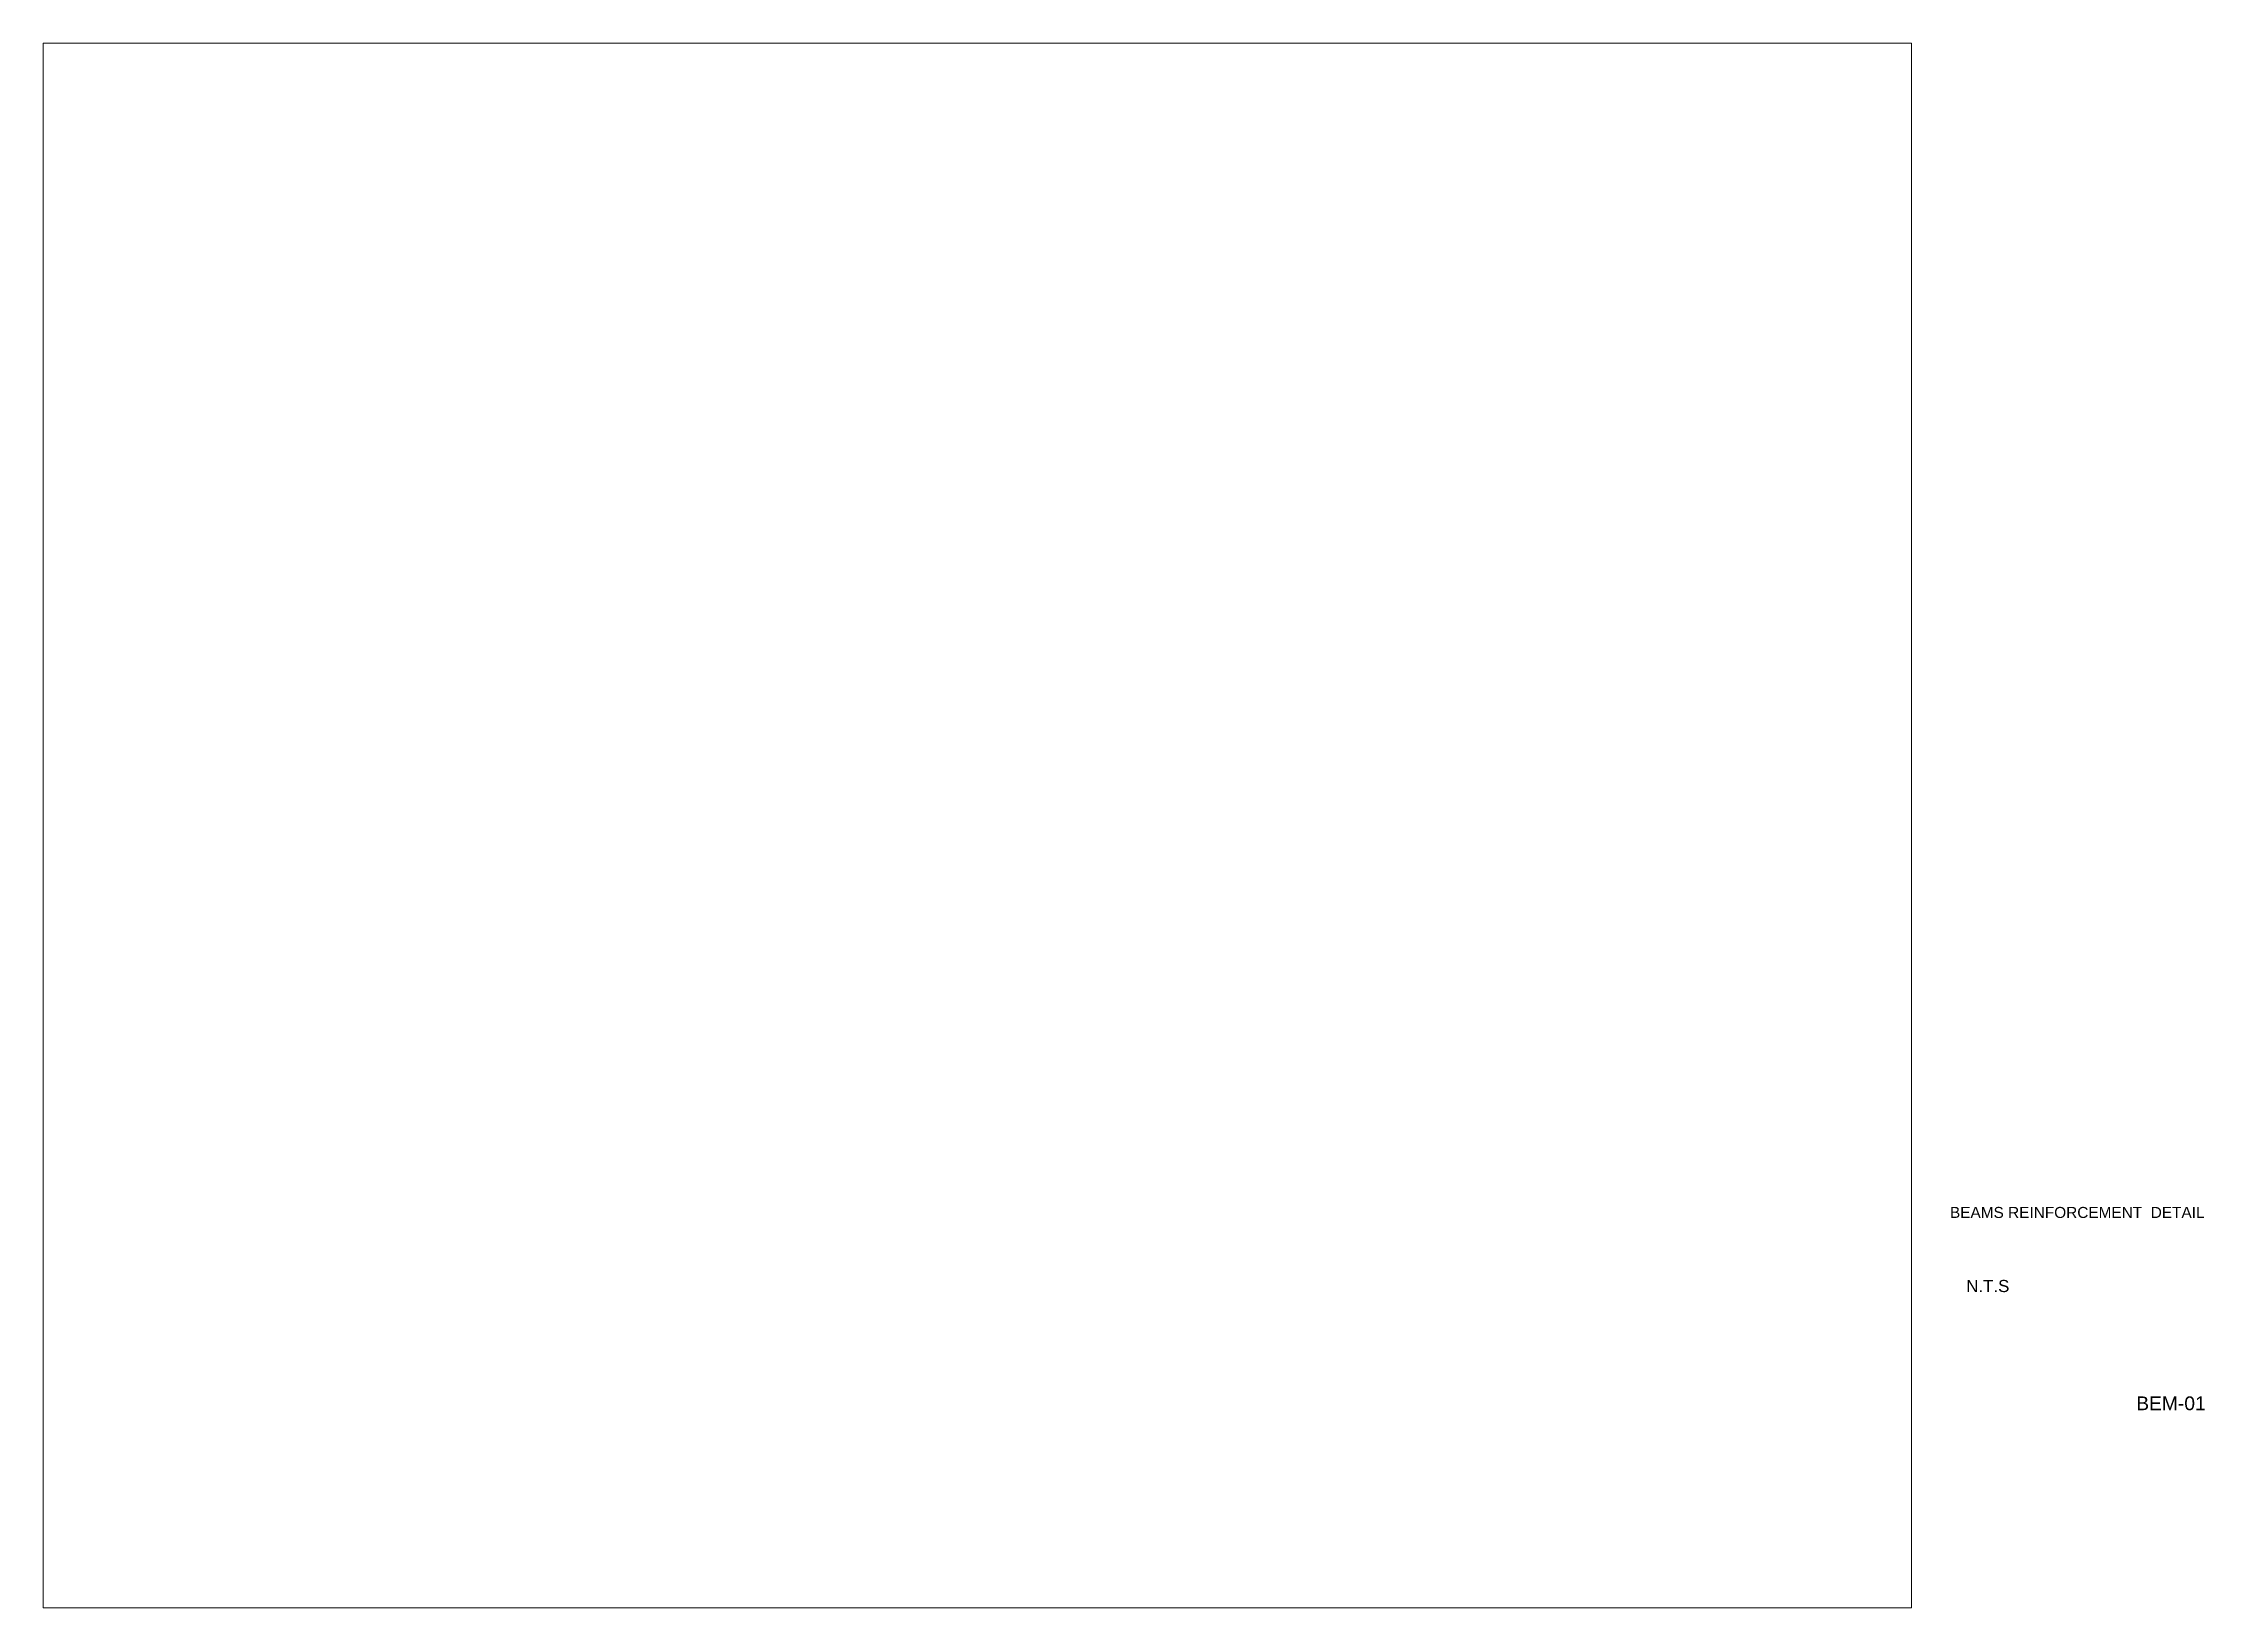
# Paper-space layout 'BEM-01' of a CAD drawing. Header units: millimetres. Extents: x 7 to 400, y 11 to 295.
import ezdxf

# ---------------------------------------------------------------- set-up
doc = ezdxf.new("R2010")
doc.units = ezdxf.units.MM
doc.header["$MEASUREMENT"] = 0
for name, color, linetype, lineweight in [('DIM', 174, 'Continuous', 0), ('G-ANNO-TTLB', 6, 'Continuous', 9), ('label', 7, 'Continuous', 0)]:
    doc.layers.add(name, color=color, linetype=linetype, lineweight=lineweight)
doc.styles.add('ARIAL', font='arial.ttf', dxfattribs={"height": 2.2})
doc.styles.get("Standard").update_dxf_attribs({"font": 'arial.ttf'})

psp = doc.layouts.new('BEM-01')

# ---------------------------------------------------------------- texts
at = {"layer": 'DIM', "ltscale": 1000, "insert": (352.92, 83.59), "char_height": 2, "attachment_point": 1}
psp.add_mtext_dynamic_manual_height_columns('\\pxqc;BEAMS REINFORCEMENT  DETAIL', width=48.2581, gutter_width=14.53, heights=[0], dxfattribs=at)
at = {"layer": 'G-ANNO-TTLB', "color": 0, "insert": (387.77, 49.17), "char_height": 2.5, "width": 14.1097, "attachment_point": 1, "style": 'ARIAL'}
psp.add_mtext('BEM-01', dxfattribs=at)
at = {"layer": 'label', "insert": (356.86, 70.33), "char_height": 2.2, "width": 10.6214, "attachment_point": 1}
psp.add_mtext('N.T.S', dxfattribs=at)

# ---------------------------------------------------------------- viewports
at = {"layer": 'Defpoints'}
psp.add_viewport(center=(177.19, 152.87), size=(339.43, 284.1732), view_center_point=(584216.881, 36141.727), view_height=3410.078505, dxfattribs=at)

doc.saveas('drawing.dxf')
